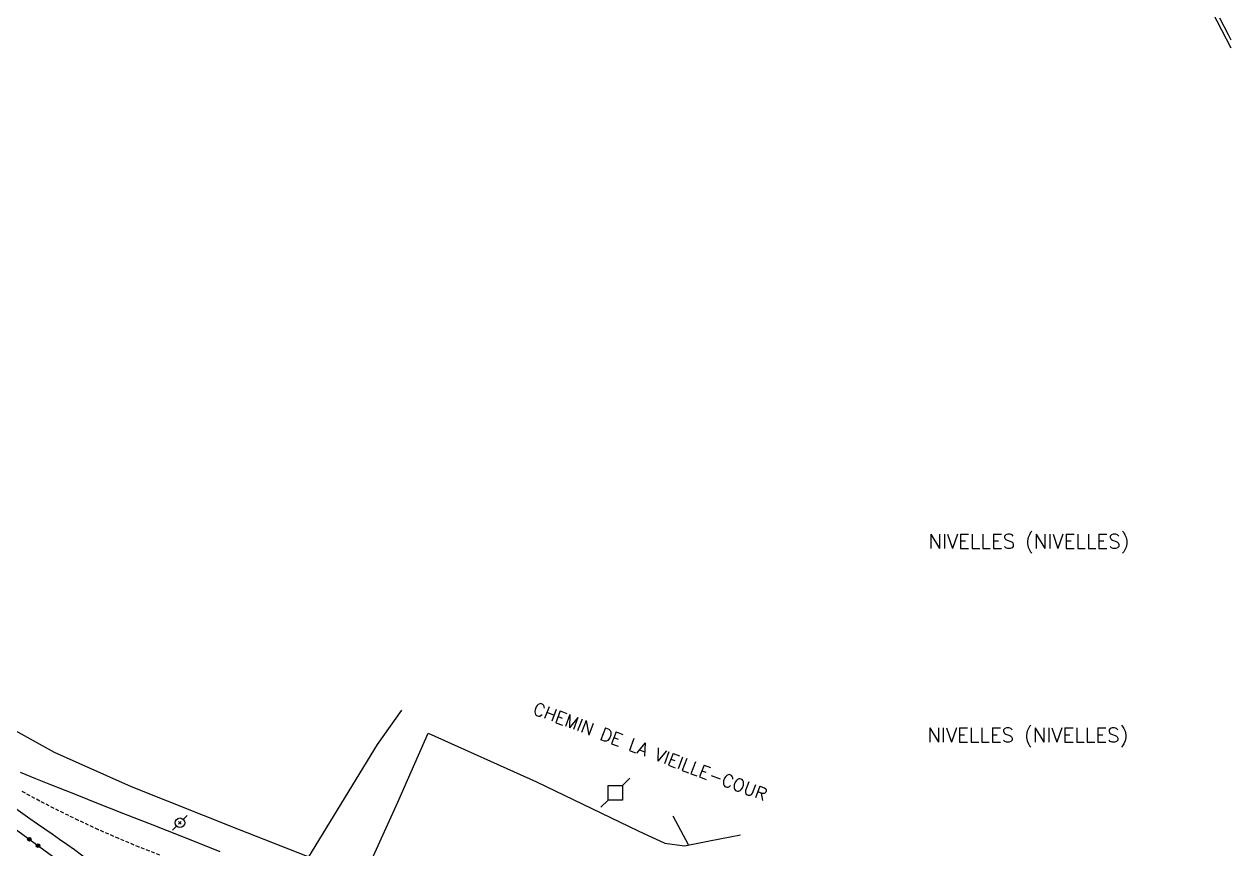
# Model space of a CAD drawing. Header units: millimetres. Extents: x 146997 to 148001, y 141998 to 143001.
# Drawn here: x 147833.3 to 148000, y 142221.2 to 142335.2 of the extents above; entities that cross this region are included whole.
import ezdxf
from ezdxf.enums import TextEntityAlignment as Align

# ---------------------------------------------------------------- set-up
doc = ezdxf.new("R2010")
doc.units = ezdxf.units.MM
doc.linetypes.add('DASHED', pattern=[0.75, 0.5, -0.25])
doc.layers.get('0').update_dxf_attribs({"linetype": 'CONTINUOUS'})
for name, color, linetype in [('W0001', 6, 'DASHED'), ('W0008', 7, 'CONTINUOUS'), ('W0211', 2, 'CONTINUOUS'), ('W0323', 7, 'CONTINUOUS'), ('W0330', 7, 'CONTINUOUS'), ('W0473', 7, 'CONTINUOUS'), ('W0600', 7, 'CONTINUOUS'), ('W0980', 7, 'CONTINUOUS'), ('W0989', 7, 'CONTINUOUS')]:
    doc.layers.add(name, color=color, linetype=linetype)
doc.styles.get("Standard").update_dxf_attribs({"font": 'romans.shx', "width": 0.85})

# ---------------------------------------------------------------- blocks, each defined once
blk = doc.blocks.new('T600')
for p, q in [((0.999999, 0.999999), (1.999998, 1.999998)), ((-0.999999, 0.999999), (0.999999, 0.999999)), ((-0.999999, -0.999999), (-0.999999, 0.999999)), ((0.999999, 0.999999), (0.999999, -0.999999)), ((-0.999999, -0.999999), (-1.999998, -1.999998)), ((0.999999, -0.999999), (-0.999999, -0.999999))]:
    blk.add_line(p, q)
blk = doc.blocks.new('T473')
for p, q in [((-0.166667, 0.166667), (0.166667, -0.166667)), ((-0.166667, -0.166667), (0.166667, 0.166667)), ((0.500001, 0.500001), (1.000002, 1.000002)), ((-1.000002, -1.000002), (-0.500001, -0.500001))]:
    blk.add_line(p, q)
blk.add_ellipse((0, 0), major_axis=(0.471405, 0.471405), ratio=1, start_param=5.4977871438, end_param=11.780972451)
blk = doc.blocks.new('t323o')
at = {"color": 0, "linetype": 'Continuous'}
for radius in [0.25, 0.15]:
    blk.add_circle((0, 0), radius, dxfattribs=at)

msp = doc.modelspace()

# ---------------------------------------------------------------- linework, layer by layer
at = {"layer": 'W0001'}
msp.add_lwpolyline([(147852.06, 142220.35), (147849.22, 142221.46), (147846.39, 142222.64), (147843.59, 142223.87), (147840.82, 142225.16), (147838.13, 142226.47), (147835.47, 142227.83), (147832.84, 142229.26)], dxfattribs=at)
at = {"layer": 'W0008'}
for points in [[(147860.41, 142220.81), (147857.76, 142221.87), (147855.11, 142222.92), (147853.12, 142223.71), (147851.12, 142224.5), (147849.11, 142225.28), (147847.11, 142226.07), (147845.11, 142226.85), (147843.11, 142227.64), (147841.12, 142228.44), (147839.13, 142229.25), (147837.03, 142230.09), (147834.92, 142230.92), (147832.82, 142231.79)], [(147831.53, 142227.28), (147834.13, 142225.42), (147835.15, 142224.7), (147836.17, 142223.99), (147837.2, 142223.28), (147838.22, 142222.57), (147839.24, 142221.86), (147840.26, 142221.13), (147841.26, 142220.39), (147842.26, 142219.63), (147842.62, 142219.34), (147842.97, 142219.05), (147843.32, 142218.74), (147843.66, 142218.43), (147843.89, 142218.21), (147844.12, 142217.97), (147844.35, 142217.74), (147844.57, 142217.5)]]:
    msp.add_lwpolyline(points, dxfattribs=at)
at = {"layer": 'W0211'}
msp.add_lwpolyline([(147998.43, 142336.03), (147999.63, 142333.73), (148000, 142333.02)], dxfattribs=at)
at = {"layer": 'W0323'}
msp.add_lwpolyline([(147795.78, 142217.22), (147819.05, 142232.47), (147820.22, 142233.06), (147830.26, 142225.33), (147838.93, 142218.97), (147841.92, 142216.21), (147842.95, 142214.08), (147842.89, 142210.23), (147841.52, 142207.3), (147840.15, 142204.86), (147838.31, 142203.03), (147836.83, 142202.3), (147835, 142201.76), (147834.23, 142201.66)], dxfattribs=at)
at = {"layer": 'W0330'}
for points in [[(147894.27, 142524.86), (147898.36, 142515.61), (147902.87, 142504.23), (147909.34, 142489.81), (147917.16, 142474.05), (147931.43, 142448.03), (147942.81, 142428.01), (147955.8, 142406.38), (147969.9, 142385.72), (147980.23, 142368.77), (147987.15, 142356.12), (147996.75, 142338.12), (148000, 142331.88)], [(147880.33, 142217.06), (147863.09, 142223.86), (147848.17, 142229.8), (147837.53, 142234.55), (147827.51, 142240.06), (147816.61, 142247.9), (147807.07, 142254.75), (147796.14, 142262.08), (147785.95, 142268.23), (147775.99, 142272.3), (147759.64, 142277.9), (147745.56, 142281.2), (147731.97, 142283.7), (147717.31, 142286.34), (147706.26, 142288.54), (147699.83, 142289.57), (147693.59, 142290.05), (147690.19, 142289.95), (147688.14, 142289.9), (147686.32, 142289.7), (147684.87, 142289.34)], [(147872.63, 142220.1), (147882.15, 142235.62), (147885.49, 142240.37)], [(147880.13, 142217.14), (147884.95, 142227.68), (147889.12, 142237.19)], [(147889.12, 142237.19), (147904.07, 142230.5), (147918.13, 142223.73), (147921.82, 142222.02), (147924.55, 142221.66), (147927.97, 142222.32), (147932.28, 142223.14)], [(147925.07, 142221.76), (147922.98, 142225.75)]]:
    msp.add_lwpolyline(points, dxfattribs=at)

# ---------------------------------------------------------------- block references
at = {"layer": 'W0323', "rotation": 323.7524642311316}
for p in [(147834.04, 142222.55), (147835.25, 142221.66)]:
    msp.add_blockref('t323o', p, dxfattribs=at)
at = {"layer": 'W0473'}
msp.add_blockref('T473', (147854.83, 142224.82), dxfattribs=at)
at = {"layer": 'W0600'}
msp.add_blockref('T600', (147914.97, 142228.97), dxfattribs=at)

# ---------------------------------------------------------------- texts
at = {"layer": 'W0980'}
for p in [(147972.09, 142263.58), (147971.94, 142236.8)]:
    msp.add_text('NIVELLES (NIVELLES)', height=2, dxfattribs=at).set_placement(p, align=Align.MIDDLE)
at = {"layer": 'W0989'}
msp.add_text('CHEMIN DE LA VIEILLE-COUR', height=1.75, rotation=339.3477, dxfattribs=at).set_placement((147903.45, 142239.89))

doc.saveas('drawing.dxf')
